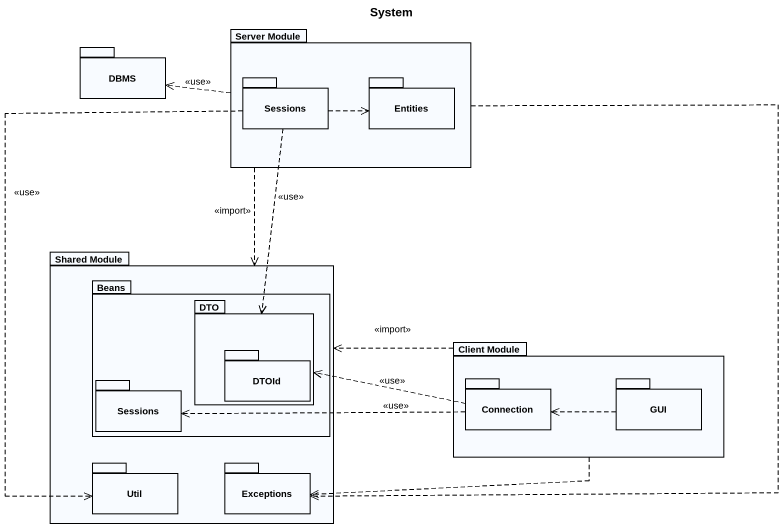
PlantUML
@startuml
title System
package DBMS {
}
package "Server Module" as Server_Module {
  package Sessions {
  }
  package Entities {
  }
}
package "Shared Module" as Shared_Module {
  package Beans {
    package DTO {
      package DTOId {
      }
    }
    package "Sessions" as Sessions_2 {
    }
  }
  package Util {
  }
  package Exceptions {
  }
}
package "Client Module" as Client_Module {
  package Connection {
  }
  package GUI {
  }
}
Server_Module .left.> DBMS : <<use>>
Server_Module ..> Shared_Module : <<import>>
Server_Module ..> Exceptions
Sessions .right.> Entities
Sessions ..> DTO : <<use>>
Sessions ..> Util : <<use>>
Client_Module .left.> Shared_Module : <<import>>
Client_Module .left.> Exceptions
Connection .left.> DTO : <<use>>
Connection .left.> Sessions_2 : <<use>>
GUI .left.> Connection
@enduml
